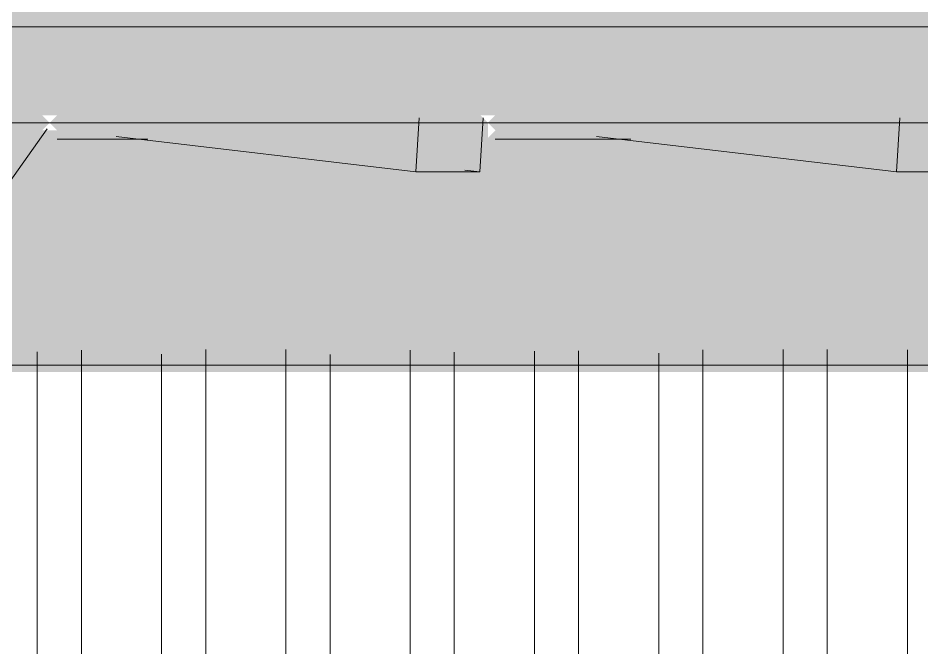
# Model space of a CAD drawing. Header units: millimetres. Extents: x 0 to 84100, y 0 to 59400.
# Drawn here: x 56424 to 57022, y 49394 to 49811 of the extents above; entities that cross this region are included whole.
import ezdxf

# ---------------------------------------------------------------- set-up
doc = ezdxf.new("R2010")
doc.units = ezdxf.units.MM
doc.layers.add('10_見えがかり', color=7, linetype='Continuous', lineweight=13)

msp = doc.modelspace()

# ---------------------------------------------------------------- hatches: boundary and pattern name
at = {"layer": '10_見えがかり', "true_color": 0xbdbdbd}
for points in [[(58269.92, 49806.57), (58309.92, 49806.57), (58314.92, 49801.57), (58314.92, 49751.57), (58309.92, 49746.57), (56359.92, 49746.57), (56354.92, 49751.57), (56354.92, 49801.57), (56349.92, 49806.57), (56309.92, 49806.57), (56304.92, 49811.57), (56309.92, 49816.57), (58259.92, 49816.57)], [(56734.92, 49741.57), (56734.92, 49721.57), (56719.92, 49706.57), (56669.92, 49706.57), (56659.92, 49716.57), (56589.92, 49716.57), (56579.92, 49726.57), (56499.92, 49726.57), (56489.92, 49736.57), (56449.92, 49736.57), (56444.92, 49741.57), (56449.92, 49746.57), (56729.92, 49746.57)], [(57044.92, 49741.57), (57044.92, 49711.57), (57039.92, 49706.57), (56989.92, 49706.57), (56979.92, 49716.57), (56899.92, 49716.57), (56889.92, 49726.57), (56819.92, 49726.57), (56809.92, 49736.57), (56739.92, 49736.57), (56734.92, 49741.57), (56739.92, 49746.57), (57039.92, 49746.57)], [(57849.92, 49726.57), (57859.92, 49716.57), (57899.92, 49716.57), (57904.92, 49711.57), (57904.92, 49611.57), (57904.92, 49581.57), (57899.92, 49576.57), (57259.92, 49576.57), (56339.92, 49576.57), (56334.92, 49581.57), (56334.92, 49591.57), (56364.92, 49621.57), (56364.92, 49631.57), (56384.92, 49651.57), (56384.92, 49661.57), (56414.92, 49691.57), (56414.92, 49701.57), (56434.92, 49721.57), (56434.92, 49731.57), (56439.92, 49736.57), (56489.92, 49736.57), (56499.92, 49726.57), (56579.92, 49726.57), (56589.92, 49716.57), (56659.92, 49716.57), (56669.92, 49706.57), (56719.92, 49706.57), (56734.92, 49721.57), (56734.92, 49731.57), (56739.92, 49736.57), (56809.92, 49736.57), (56819.92, 49726.57), (56889.92, 49726.57), (56899.92, 49716.57), (56979.92, 49716.57), (56989.92, 49706.57), (57039.92, 49706.57), (57044.92, 49711.57), (57044.92, 49731.57), (57049.92, 49736.57), (57129.92, 49736.57), (57139.92, 49726.57), (57209.92, 49726.57), (57219.92, 49716.57), (57299.92, 49716.57), (57309.92, 49706.57), (57359.92, 49706.57), (57364.92, 49711.57), (57364.92, 49731.57), (57369.92, 49736.57), (57449.92, 49736.57), (57459.92, 49726.57), (57529.92, 49726.57), (57539.92, 49716.57), (57619.92, 49716.57), (57629.92, 49706.57), (57679.92, 49706.57), (57684.92, 49711.57), (57684.92, 49731.57), (57689.92, 49736.57), (57759.92, 49736.57), (57769.92, 49726.57)]]:
    msp.add_hatch(color=8, dxfattribs=at).paths.add_polyline_path(points)
at = {"layer": '10_見えがかり', "true_color": 0xe9dcc4}
msp.add_hatch(color=8, dxfattribs=at).paths.add_polyline_path([(56434.92, 49721.57), (56414.92, 49701.57), (56414.92, 49691.57), (56384.92, 49661.57), (56384.92, 49651.57), (56364.92, 49631.57), (56364.92, 49621.57), (56334.92, 49591.57), (56334.92, 49581.57), (56314.92, 49561.57), (56314.92, 49551.57), (56294.92, 49531.57), (56294.92, 49521.57), (56269.92, 49496.57), (56264.92, 49491.57), (56264.92, 49481.57), (56244.92, 49461.57), (56244.92, 49451.57), (56229.92, 49436.57), (56179.92, 49436.57), (56174.92, 49441.57), (56174.92, 49451.57), (56194.92, 49471.57), (56194.92, 49481.57), (56224.92, 49511.57), (56224.92, 49521.57), (56244.92, 49541.57), (56244.92, 49551.57), (56264.92, 49571.57), (56264.92, 49581.57), (56294.92, 49611.57), (56294.92, 49621.57), (56314.92, 49641.57), (56314.92, 49651.57), (56344.92, 49681.57), (56344.92, 49691.57), (56364.92, 49711.57), (56364.92, 49721.57), (56389.92, 49746.57), (56439.92, 49746.57), (56444.92, 49741.57), (56434.92, 49731.57)])

# ---------------------------------------------------------------- linework, layer by layer
at = {"layer": '10_見えがかり'}
for points in [[(56359.43, 49805.13), (58319.26, 49805.13)], [(58315.51, 49741.57), (56355.67, 49741.58)], [(56687.31, 49709.07), (56689.42, 49744.82)], [(56729.6, 49709.07), (56731.72, 49744.82)], [(57005.36, 49709.07), (57007.47, 49744.82)], [(56443.24, 49737.48), (56228.85, 49434.77)], [(56449.84, 49730.74), (56509.8, 49730.74)], [(56687.31, 49709.07), (56488.84, 49732.39)], [(56739.66, 49730.74), (56829.6, 49730.74)], [(57005.36, 49709.07), (56806.89, 49732.39)], [(56719.68, 49710.24), (56729.6, 49709.07)], [(56687.31, 49709.07), (56729.6, 49709.07)], [(57005.36, 49709.07), (57039.19, 49709.07)], [(56436.69, 49589.94), (56436.69, 47206.57), (56420.55, 47206.57), (56420.55, 46946.57), (56383.62, 46946.57), (56383.62, 49590.16)], [(56518.96, 49588.52), (56518.96, 47206.57), (56465.89, 47206.57), (56465.89, 49591)], [(56601.23, 49591.51), (56601.23, 47206.57), (56548.16, 47206.57), (56548.16, 49591.45)], [(56683.5, 49591.12), (56683.5, 47206.57), (56630.44, 47206.57), (56630.44, 49588.19)], [(56765.77, 49590.38), (56765.77, 47206.57), (56712.71, 47206.57), (56712.71, 49589.71)], [(56848.05, 49589.17), (56848.05, 47206.57), (56794.98, 47206.57), (56794.98, 49590.71)], [(56930.32, 49591.55), (56930.32, 47206.57), (56877.25, 47206.57), (56877.25, 49591.32)], [(57012.59, 49591.32), (57012.59, 47206.57), (56959.52, 47206.57), (56959.52, 49591.55)], [(56341.06, 49581.26), (57900.1, 49581.26)]]:
    msp.add_lwpolyline(points, dxfattribs=at)

doc.saveas('drawing.dxf')
